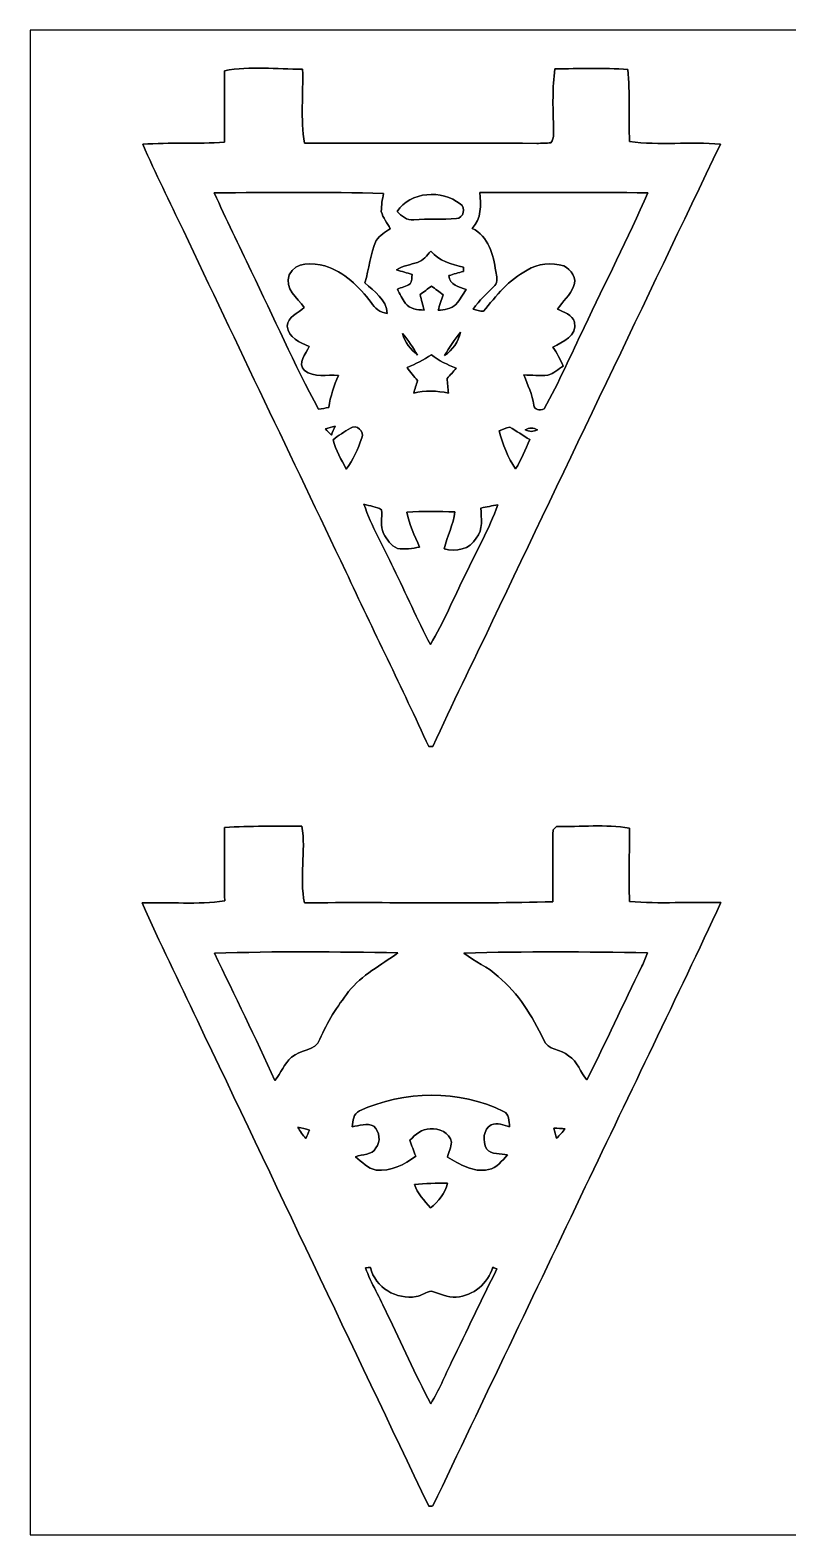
# Model space of a CAD drawing. Header units: centimetres. Extents: x -16.8 to 16.8, y -16.7 to 16.7.
# Drawn here: x -16.77 to 0, y -16.67 to 16.67 of the extents above; entities that cross this region are included whole.
import ezdxf

# ---------------------------------------------------------------- set-up
doc = ezdxf.new("R2010")
doc.units = ezdxf.units.CM
doc.header["$MEASUREMENT"] = 0
doc.layers.add('Layer 1', color=7, linetype='Continuous')

msp = doc.modelspace()

# ---------------------------------------------------------------- linework, layer by layer
at = {"layer": 'Layer 1', "color": 7}
for points, knots in [([(-16.77458, 16.66875), (-16.77458, 16.66875), (16.77458, 16.66875), (16.77458, 16.66875), (16.77458, 16.66875), (16.77458, 16.66875), (16.77458, -16.66875), (16.77458, -16.66875), (16.77458, -16.66875), (16.77458, -16.66875), (-16.77458, -16.66875), (-16.77458, -16.66875), (-16.77458, -16.66875), (-16.77458, -16.66875), (-16.77458, 16.66875), (-16.77458, 16.66875), (-16.77458, 16.66875), (-16.77458, 16.66875), (-16.77458, 16.66875), (-16.77458, 16.66875)], [0, 0, 0, 0, 0.16666667, 0.16666667, 0.16666667, 0.16666667, 0.33333333, 0.33333333, 0.33333333, 0.33333333, 0.5, 0.5, 0.5, 0.5, 0.66666667, 0.66666667, 0.66666667, 0.66666667, 1, 1, 1, 1]), ([(-12.47211, 15.76811), (-12.46999, 15.24071), (-12.46999, 14.7133), (-12.47211, 14.18555), (-12.47211, 14.18555), (-13.0743, 14.14357), (-13.67931, 14.18343), (-14.2815, 14.13863), (-14.2815, 14.13863), (-14.00034, 13.4934), (-13.68496, 12.86369), (-13.38263, 12.22798), (-13.38263, 12.22798), (-12.18847, 9.7088), (-10.98726, 7.19279), (-9.78641, 4.67642), (-9.78641, 4.67642), (-9.18457, 3.37785), (-8.5404, 2.09868), (-7.95161, 0.79446), (-7.95161, 0.79446), (-7.92798, 0.79516), (-7.88035, 0.79692), (-7.85671, 0.79798), (-7.85671, 0.79798), (-7.43832, 1.7339), (-6.97583, 2.65007), (-6.54015, 3.57823), (-6.54015, 3.57823), (-4.85704, 7.09895), (-3.17712, 10.62073), (-1.49296, 14.14074), (-1.49296, 14.14074), (-2.16253, 14.1986), (-2.8388, 14.11358), (-3.5052, 14.1986), (-3.5052, 14.1986), (-3.52566, 14.73129), (-3.49673, 15.26611), (-3.54048, 15.79845), (-3.54048, 15.79845), (-4.08023, 15.83267), (-4.62104, 15.81609), (-5.16114, 15.80762), (-5.16114, 15.80762), (-5.21018, 15.39099), (-5.20347, 14.97048), (-5.18936, 14.55173), (-5.18936, 14.55173), (-5.19077, 14.42932), (-5.16149, 14.28044), (-5.24475, 14.17426), (-5.24475, 14.17426), (-5.34599, 14.15309), (-5.45465, 14.16403), (-5.5559, 14.15874), (-5.5559, 14.15874), (-7.27075, 14.1672), (-8.9856, 14.16614), (-10.70046, 14.1605), (-10.70046, 14.1605), (-10.79077, 14.7006), (-10.72621, 15.25517), (-10.74173, 15.80021), (-10.74173, 15.80021), (-11.31711, 15.8055), (-11.90308, 15.87782), (-12.47211, 15.76811), (-12.47211, 15.76811), (-12.47211, 15.76811), (-12.47211, 15.76811), (-12.47211, 15.76811)], [0, 0, 0, 0, 0.05263158, 0.05263158, 0.05263158, 0.05263158, 0.10526316, 0.10526316, 0.10526316, 0.10526316, 0.15789474, 0.15789474, 0.15789474, 0.15789474, 0.21052632, 0.21052632, 0.21052632, 0.21052632, 0.26315789, 0.26315789, 0.26315789, 0.26315789, 0.31578947, 0.31578947, 0.31578947, 0.31578947, 0.36842105, 0.36842105, 0.36842105, 0.36842105, 0.42105263, 0.42105263, 0.42105263, 0.42105263, 0.47368421, 0.47368421, 0.47368421, 0.47368421, 0.52631579, 0.52631579, 0.52631579, 0.52631579, 0.57894737, 0.57894737, 0.57894737, 0.57894737, 0.63157895, 0.63157895, 0.63157895, 0.63157895, 0.68421053, 0.68421053, 0.68421053, 0.68421053, 0.73684211, 0.73684211, 0.73684211, 0.73684211, 0.78947368, 0.78947368, 0.78947368, 0.78947368, 0.84210526, 0.84210526, 0.84210526, 0.84210526, 0.89473684, 0.89473684, 0.89473684, 0.89473684, 1, 1, 1, 1]), ([(-12.69753, 13.06442), (-11.44905, 13.06583), (-10.19951, 13.09335), (-8.95174, 13.04854), (-8.95174, 13.04854), (-8.97643, 12.91766), (-9.00183, 12.78537), (-9.00007, 12.65132), (-9.00007, 12.65132), (-8.96691, 12.51056), (-8.86883, 12.39626), (-8.80251, 12.26961), (-8.80251, 12.26961), (-8.91328, 12.19341), (-9.03076, 12.11897), (-9.11084, 12.00891), (-9.11084, 12.00891), (-9.25019, 11.71257), (-9.26853, 11.3792), (-9.36449, 11.06876), (-9.36449, 11.06876), (-9.15882, 10.8839), (-8.88118, 10.69904), (-8.87236, 10.39213), (-8.87236, 10.39213), (-9.02864, 10.40941), (-9.14471, 10.51066), (-9.22584, 10.63484), (-9.22584, 10.63484), (-9.49078, 10.98338), (-9.82274, 11.31464), (-10.25102, 11.44552), (-10.25102, 11.44552), (-10.51842, 11.50902), (-10.89519, 11.54889), (-11.03877, 11.24938), (-11.03877, 11.24938), (-11.1566, 10.93717), (-10.85885, 10.74244), (-10.70575, 10.52019), (-10.70575, 10.52019), (-10.84157, 10.39601), (-11.07087, 10.32087), (-11.08287, 10.10744), (-11.08287, 10.10744), (-11.05958, 9.85591), (-10.80311, 9.74266), (-10.5978, 9.66223), (-10.5978, 9.66223), (-10.66271, 9.49466), (-10.87332, 9.28864), (-10.69904, 9.12742), (-10.69904, 9.12742), (-10.49091, 8.96091), (-10.20022, 9.04275), (-9.95151, 9.01912), (-9.95151, 9.01912), (-10.04111, 8.78805), (-10.13425, 8.55662), (-10.16035, 8.30756), (-10.16035, 8.30756), (-10.23726, 8.29451), (-10.31416, 8.28146), (-10.39072, 8.26841), (-10.39072, 8.26841), (-10.92588, 9.26994), (-11.38731, 10.30922), (-11.88085, 11.33158), (-11.88085, 11.33158), (-12.15249, 11.90978), (-12.43965, 12.48022), (-12.69753, 13.06442)], [0, 0, 0, 0, 0.05263158, 0.05263158, 0.05263158, 0.05263158, 0.10526316, 0.10526316, 0.10526316, 0.10526316, 0.15789474, 0.15789474, 0.15789474, 0.15789474, 0.21052632, 0.21052632, 0.21052632, 0.21052632, 0.26315789, 0.26315789, 0.26315789, 0.26315789, 0.31578947, 0.31578947, 0.31578947, 0.31578947, 0.36842105, 0.36842105, 0.36842105, 0.36842105, 0.42105263, 0.42105263, 0.42105263, 0.42105263, 0.47368421, 0.47368421, 0.47368421, 0.47368421, 0.52631579, 0.52631579, 0.52631579, 0.52631579, 0.57894737, 0.57894737, 0.57894737, 0.57894737, 0.63157895, 0.63157895, 0.63157895, 0.63157895, 0.68421053, 0.68421053, 0.68421053, 0.68421053, 0.73684211, 0.73684211, 0.73684211, 0.73684211, 0.78947368, 0.78947368, 0.78947368, 0.78947368, 0.84210526, 0.84210526, 0.84210526, 0.84210526, 0.89473684, 0.89473684, 0.89473684, 0.89473684, 1, 1, 1, 1]), ([(-8.65152, 12.65096), (-8.36048, 13.09899), (-7.65457, 13.1378), (-7.25452, 12.81853), (-7.25452, 12.81853), (-7.12258, 12.73457), (-7.17973, 12.50386), (-7.3339, 12.49186), (-7.3339, 12.49186), (-7.64963, 12.46964), (-7.96608, 12.49539), (-8.28146, 12.4654), (-8.28146, 12.4654), (-8.43809, 12.44812), (-8.55098, 12.55077), (-8.65152, 12.65096)], [0, 0, 0, 0, 0.2, 0.2, 0.2, 0.2, 0.4, 0.4, 0.4, 0.4, 0.6, 0.6, 0.6, 0.6, 1, 1, 1, 1]), ([(-6.81637, 13.06971), (-5.57812, 13.06795), (-4.33952, 13.07747), (-3.10092, 13.06407), (-3.10092, 13.06407), (-3.5373, 12.05512), (-4.0446, 11.07863), (-4.50709, 10.08133), (-4.50709, 10.08133), (-4.80272, 9.4802), (-5.06695, 8.86248), (-5.39433, 8.27758), (-5.39433, 8.27758), (-5.50157, 8.2423), (-5.60917, 8.24724), (-5.62187, 8.36083), (-5.62187, 8.36083), (-5.65679, 8.59472), (-5.76404, 8.8071), (-5.84165, 9.02829), (-5.84165, 9.02829), (-5.66561, 9.02688), (-5.48922, 9.00853), (-5.31354, 9.02406), (-5.31354, 9.02406), (-5.18372, 9.05651), (-5.08494, 9.15741), (-4.97381, 9.22655), (-4.97381, 9.22655), (-5.03661, 9.37331), (-5.11493, 9.5123), (-5.20206, 9.646), (-5.20206, 9.646), (-4.98263, 9.76066), (-4.66161, 9.89365), (-4.72158, 10.19986), (-4.72158, 10.19986), (-4.77767, 10.36461), (-4.96111, 10.41823), (-5.10258, 10.48597), (-5.10258, 10.48597), (-4.98369, 10.65354), (-4.82177, 10.79641), (-4.74239, 10.98868), (-4.74239, 10.98868), (-4.6609, 11.16859), (-4.80131, 11.36438), (-4.95864, 11.44587), (-4.95864, 11.44587), (-5.22781, 11.52172), (-5.53297, 11.5002), (-5.77286, 11.34886), (-5.77286, 11.34886), (-6.17432, 11.13966), (-6.45971, 10.78159), (-6.74123, 10.43975), (-6.74123, 10.43975), (-6.81919, 10.43799), (-6.89328, 10.46551), (-6.96736, 10.48526), (-6.96736, 10.48526), (-6.83401, 10.68176), (-6.65374, 10.83769), (-6.49005, 11.00737), (-6.49005, 11.00737), (-6.4008, 11.09274), (-6.45301, 11.2201), (-6.46748, 11.32381), (-6.46748, 11.32381), (-6.51616, 11.68753), (-6.6294, 12.10557), (-6.98888, 12.27667), (-6.98888, 12.27667), (-6.77545, 12.49151), (-6.79944, 12.79207), (-6.81637, 13.06971)], [0, 0, 0, 0, 0.05, 0.05, 0.05, 0.05, 0.1, 0.1, 0.1, 0.1, 0.15, 0.15, 0.15, 0.15, 0.2, 0.2, 0.2, 0.2, 0.25, 0.25, 0.25, 0.25, 0.3, 0.3, 0.3, 0.3, 0.35, 0.35, 0.35, 0.35, 0.4, 0.4, 0.4, 0.4, 0.45, 0.45, 0.45, 0.45, 0.5, 0.5, 0.5, 0.5, 0.55, 0.55, 0.55, 0.55, 0.6, 0.6, 0.6, 0.6, 0.65, 0.65, 0.65, 0.65, 0.7, 0.7, 0.7, 0.7, 0.75, 0.75, 0.75, 0.75, 0.8, 0.8, 0.8, 0.8, 0.85, 0.85, 0.85, 0.85, 0.9, 0.9, 0.9, 0.9, 1, 1, 1, 1]), ([(-8.19891, 11.52172), (-8.07226, 11.56264), (-7.99077, 11.67412), (-7.9061, 11.76972), (-7.9061, 11.76972), (-7.72266, 11.551), (-7.44326, 11.48256), (-7.17762, 11.41518), (-7.17762, 11.41518), (-7.17938, 11.39155), (-7.18291, 11.34463), (-7.18432, 11.32099), (-7.18432, 11.32099), (-7.29192, 11.29312), (-7.3974, 11.26243), (-7.50323, 11.22962), (-7.50323, 11.22962), (-7.48348, 11.01619), (-7.28169, 10.98691), (-7.1247, 10.92306), (-7.1247, 10.92306), (-7.19243, 10.80841), (-7.2644, 10.69552), (-7.34695, 10.59145), (-7.34695, 10.59145), (-7.45173, 10.48773), (-7.60589, 10.47574), (-7.74453, 10.46127), (-7.74453, 10.46127), (-7.70749, 10.57592), (-7.66798, 10.68987), (-7.63094, 10.80417), (-7.63094, 10.80417), (-7.71701, 10.86838), (-7.80309, 10.93258), (-7.88917, 10.99644), (-7.88917, 10.99644), (-7.97313, 10.93364), (-8.05744, 10.87085), (-8.14105, 10.8077), (-8.14105, 10.8077), (-8.11248, 10.6934), (-8.08073, 10.58016), (-8.05286, 10.46586), (-8.05286, 10.46586), (-8.20138, 10.46833), (-8.3693, 10.49091), (-8.46808, 10.61508), (-8.46808, 10.61508), (-8.53475, 10.71563), (-8.58908, 10.82287), (-8.64517, 10.92906), (-8.64517, 10.92906), (-8.55098, 10.96786), (-8.45044, 10.99397), (-8.36154, 11.04547), (-8.36154, 11.04547), (-8.32309, 11.10827), (-8.3245, 11.18517), (-8.31533, 11.25608), (-8.31533, 11.25608), (-8.43139, 11.28748), (-8.54922, 11.32311), (-8.66387, 11.35662), (-8.66387, 11.35662), (-8.52382, 11.44834), (-8.35554, 11.47163), (-8.19891, 11.52172)], [0, 0, 0, 0, 0.05555556, 0.05555556, 0.05555556, 0.05555556, 0.11111111, 0.11111111, 0.11111111, 0.11111111, 0.16666667, 0.16666667, 0.16666667, 0.16666667, 0.22222222, 0.22222222, 0.22222222, 0.22222222, 0.27777778, 0.27777778, 0.27777778, 0.27777778, 0.33333333, 0.33333333, 0.33333333, 0.33333333, 0.38888889, 0.38888889, 0.38888889, 0.38888889, 0.44444444, 0.44444444, 0.44444444, 0.44444444, 0.5, 0.5, 0.5, 0.5, 0.55555556, 0.55555556, 0.55555556, 0.55555556, 0.61111111, 0.61111111, 0.61111111, 0.61111111, 0.66666667, 0.66666667, 0.66666667, 0.66666667, 0.72222222, 0.72222222, 0.72222222, 0.72222222, 0.77777778, 0.77777778, 0.77777778, 0.77777778, 0.83333333, 0.83333333, 0.83333333, 0.83333333, 0.88888889, 0.88888889, 0.88888889, 0.88888889, 1, 1, 1, 1]), ([(-8.52946, 9.9441), (-8.39788, 9.80052), (-8.2998, 9.63119), (-8.19714, 9.46644), (-8.19714, 9.46644), (-8.34637, 9.59485), (-8.48783, 9.74513), (-8.52946, 9.9441)], [0, 0, 0, 0, 0.33333333, 0.33333333, 0.33333333, 0.33333333, 1, 1, 1, 1]), ([(-7.59919, 9.45621), (-7.49159, 9.63648), (-7.38223, 9.81745), (-7.24394, 9.9762), (-7.24394, 9.9762), (-7.29333, 9.76454), (-7.42386, 9.5825), (-7.59919, 9.45621)], [0, 0, 0, 0, 0.33333333, 0.33333333, 0.33333333, 0.33333333, 1, 1, 1, 1]), ([(-8.42998, 9.19339), (-8.24195, 9.27206), (-8.05991, 9.36378), (-7.88917, 9.47491), (-7.88917, 9.47491), (-7.72724, 9.34226), (-7.53533, 9.26006), (-7.34413, 9.17998), (-7.34413, 9.17998), (-7.40833, 9.10167), (-7.47501, 9.02547), (-7.54556, 8.95279), (-7.54556, 8.95279), (-7.53639, 8.84449), (-7.52475, 8.73584), (-7.51628, 8.62718), (-7.51628, 8.62718), (-7.77028, 8.67657), (-8.03169, 8.69527), (-8.28393, 8.62542), (-8.28393, 8.62542), (-8.25712, 8.7189), (-8.22748, 8.81133), (-8.1982, 8.90376), (-8.1982, 8.90376), (-8.27652, 8.99971), (-8.3566, 9.09391), (-8.42998, 9.19339)], [0, 0, 0, 0, 0.125, 0.125, 0.125, 0.125, 0.25, 0.25, 0.25, 0.25, 0.375, 0.375, 0.375, 0.375, 0.5, 0.5, 0.5, 0.5, 0.625, 0.625, 0.625, 0.625, 0.75, 0.75, 0.75, 0.75, 1, 1, 1, 1]), ([(-10.23514, 7.83237), (-10.16564, 7.85495), (-10.09544, 7.87576), (-10.02453, 7.89517), (-10.02453, 7.89517), (-10.05064, 7.82814), (-10.07816, 7.76146), (-10.10638, 7.69549), (-10.10638, 7.69549), (-10.14977, 7.74065), (-10.19281, 7.78651), (-10.23514, 7.83237)], [0, 0, 0, 0, 0.25, 0.25, 0.25, 0.25, 0.5, 0.5, 0.5, 0.5, 1, 1, 1, 1]), ([(-9.68587, 7.8486), (-9.56134, 7.94879), (-9.3539, 7.77205), (-9.43151, 7.63235), (-9.43151, 7.63235), (-9.51971, 7.3914), (-9.61884, 7.14904), (-9.77724, 6.94478), (-9.77724, 6.94478), (-9.88554, 7.15504), (-10.0143, 7.36177), (-10.06863, 7.59319), (-10.06863, 7.59319), (-9.95151, 7.69302), (-9.81463, 7.7657), (-9.68587, 7.8486)], [0, 0, 0, 0, 0.2, 0.2, 0.2, 0.2, 0.4, 0.4, 0.4, 0.4, 0.6, 0.6, 0.6, 0.6, 1, 1, 1, 1]), ([(-6.39269, 7.79039), (-6.31613, 7.82108), (-6.24099, 7.86024), (-6.15844, 7.87153), (-6.15844, 7.87153), (-6.00498, 7.79004), (-5.86634, 7.68315), (-5.71465, 7.59777), (-5.71465, 7.59777), (-5.80919, 7.37623), (-5.90268, 7.15257), (-6.02686, 6.94549), (-6.02686, 6.94549), (-6.19654, 7.20302), (-6.31296, 7.49335), (-6.39269, 7.79039)], [0, 0, 0, 0, 0.2, 0.2, 0.2, 0.2, 0.4, 0.4, 0.4, 0.4, 0.6, 0.6, 0.6, 0.6, 1, 1, 1, 1]), ([(-5.81519, 7.81403), (-5.72805, 7.86059), (-5.63139, 7.86059), (-5.54426, 7.81403), (-5.54426, 7.81403), (-5.63139, 7.76746), (-5.72805, 7.76746), (-5.81519, 7.81403)], [0, 0, 0, 0, 0.33333333, 0.33333333, 0.33333333, 0.33333333, 1, 1, 1, 1]), ([(-9.38354, 6.16726), (-9.2583, 6.11999), (-9.10943, 6.11893), (-8.99583, 6.04238), (-8.99583, 6.04238), (-8.97467, 5.86775), (-9.0357, 5.67972), (-8.94891, 5.51709), (-8.94891, 5.51709), (-8.87413, 5.38868), (-8.79122, 5.24122), (-8.64411, 5.18583), (-8.64411, 5.18583), (-8.48007, 5.16537), (-8.31286, 5.17878), (-8.15234, 5.21511), (-8.15234, 5.21511), (-8.26523, 5.46664), (-8.38941, 5.71641), (-8.43421, 5.99158), (-8.43421, 5.99158), (-8.07967, 6.01169), (-7.72407, 6.0071), (-7.36918, 5.99511), (-7.36918, 5.99511), (-7.40728, 5.71147), (-7.54027, 5.455), (-7.61083, 5.18019), (-7.61083, 5.18019), (-7.35224, 5.10187), (-7.03615, 5.1622), (-6.89751, 5.41549), (-6.89751, 5.41549), (-6.74229, 5.60705), (-6.78886, 5.8547), (-6.79591, 6.08083), (-6.79591, 6.08083), (-6.67068, 6.10552), (-6.54509, 6.12951), (-6.4195, 6.15315), (-6.4195, 6.15315), (-6.61247, 5.61446), (-6.89822, 5.11563), (-7.14093, 4.59916), (-7.14093, 4.59916), (-7.40022, 4.08658), (-7.61577, 3.55), (-7.91245, 3.05753), (-7.91245, 3.05753), (-8.2102, 3.60751), (-8.44868, 4.18712), (-8.7309, 4.74486), (-8.7309, 4.74486), (-8.94891, 5.21829), (-9.22161, 5.66984), (-9.38354, 6.16726)], [0, 0, 0, 0, 0.06666667, 0.06666667, 0.06666667, 0.06666667, 0.13333333, 0.13333333, 0.13333333, 0.13333333, 0.2, 0.2, 0.2, 0.2, 0.26666667, 0.26666667, 0.26666667, 0.26666667, 0.33333333, 0.33333333, 0.33333333, 0.33333333, 0.4, 0.4, 0.4, 0.4, 0.46666667, 0.46666667, 0.46666667, 0.46666667, 0.53333333, 0.53333333, 0.53333333, 0.53333333, 0.6, 0.6, 0.6, 0.6, 0.66666667, 0.66666667, 0.66666667, 0.66666667, 0.73333333, 0.73333333, 0.73333333, 0.73333333, 0.8, 0.8, 0.8, 0.8, 0.86666667, 0.86666667, 0.86666667, 0.86666667, 1, 1, 1, 1]), ([(-12.46999, -0.99589), (-12.47105, -1.53776), (-12.4714, -2.07963), (-12.46717, -2.62184), (-12.46717, -2.62184), (-13.06865, -2.71604), (-13.6846, -2.64195), (-14.29103, -2.66841), (-14.29103, -2.66841), (-13.91426, -3.55036), (-13.47893, -4.40619), (-13.07077, -5.27403), (-13.07077, -5.27403), (-11.36368, -8.86037), (-9.65729, -12.44671), (-7.95161, -16.0334), (-7.95161, -16.0334), (-7.92833, -16.03199), (-7.88211, -16.02952), (-7.85883, -16.02811), (-7.85883, -16.02811), (-6.73806, -13.67049), (-5.60776, -11.31746), (-4.48416, -8.96091), (-4.48416, -8.96091), (-3.48509, -6.85976), (-2.46521, -4.76814), (-1.48167, -2.65994), (-1.48167, -2.65994), (-2.15724, -2.64019), (-2.83422, -2.69275), (-3.50943, -2.63807), (-3.50943, -2.63807), (-3.51084, -2.09585), (-3.5112, -1.55399), (-3.50661, -1.01177), (-3.50661, -1.01177), (-4.03966, -0.9211), (-4.58682, -0.98319), (-5.1248, -0.97543), (-5.1248, -0.97543), (-5.1495, -0.99977), (-5.17454, -1.02411), (-5.19924, -1.04881), (-5.19924, -1.04881), (-5.20524, -1.57939), (-5.20312, -2.11067), (-5.20488, -2.6416), (-5.20488, -2.6416), (-7.0358, -2.69558), (-8.86883, -2.64372), (-10.70046, -2.66735), (-10.70046, -2.66735), (-10.81758, -2.10749), (-10.66553, -1.52823), (-10.75761, -0.96767), (-10.75761, -0.96767), (-11.3284, -0.97084), (-11.8999, -0.9585), (-12.46999, -0.99589), (-12.46999, -0.99589), (-12.46999, -0.99589), (-12.46999, -0.99589), (-12.46999, -0.99589)], [0, 0, 0, 0, 0.05882353, 0.05882353, 0.05882353, 0.05882353, 0.11764706, 0.11764706, 0.11764706, 0.11764706, 0.17647059, 0.17647059, 0.17647059, 0.17647059, 0.23529412, 0.23529412, 0.23529412, 0.23529412, 0.29411765, 0.29411765, 0.29411765, 0.29411765, 0.35294118, 0.35294118, 0.35294118, 0.35294118, 0.41176471, 0.41176471, 0.41176471, 0.41176471, 0.47058824, 0.47058824, 0.47058824, 0.47058824, 0.52941176, 0.52941176, 0.52941176, 0.52941176, 0.58823529, 0.58823529, 0.58823529, 0.58823529, 0.64705882, 0.64705882, 0.64705882, 0.64705882, 0.70588235, 0.70588235, 0.70588235, 0.70588235, 0.76470588, 0.76470588, 0.76470588, 0.76470588, 0.82352941, 0.82352941, 0.82352941, 0.82352941, 0.88235294, 0.88235294, 0.88235294, 0.88235294, 1, 1, 1, 1]), ([(-12.69541, -3.78319), (-11.34251, -3.73521), (-9.98679, -3.75073), (-8.63318, -3.77296), (-8.63318, -3.77296), (-9.00465, -4.04954), (-9.43046, -4.26438), (-9.72397, -4.63303), (-9.72397, -4.63303), (-9.97585, -4.959), (-10.20198, -5.3086), (-10.36108, -5.6896), (-10.36108, -5.6896), (-10.45316, -5.95524), (-10.801, -5.91432), (-10.98585, -6.08824), (-10.98585, -6.08824), (-11.15201, -6.22335), (-11.22151, -6.4389), (-11.35556, -6.60259), (-11.35556, -6.60259), (-11.78489, -5.65467), (-12.24421, -4.72087), (-12.69541, -3.78319)], [0, 0, 0, 0, 0.14285714, 0.14285714, 0.14285714, 0.14285714, 0.28571429, 0.28571429, 0.28571429, 0.28571429, 0.42857143, 0.42857143, 0.42857143, 0.42857143, 0.57142857, 0.57142857, 0.57142857, 0.57142857, 0.71428571, 0.71428571, 0.71428571, 0.71428571, 1, 1, 1, 1]), ([(-7.17162, -3.77931), (-5.81907, -3.73944), (-4.4644, -3.75109), (-3.11115, -3.77014), (-3.11115, -3.77014), (-3.14325, -3.8735), (-3.18311, -3.97404), (-3.23144, -4.0707), (-3.23144, -4.0707), (-3.64455, -4.90679), (-4.02872, -5.75769), (-4.44853, -6.58989), (-4.44853, -6.58989), (-4.59458, -6.41985), (-4.65384, -6.17608), (-4.85458, -6.05649), (-4.85458, -6.05649), (-5.02144, -5.90091), (-5.32448, -5.93901), (-5.40773, -5.69454), (-5.40773, -5.69454), (-5.66491, -5.17913), (-5.95912, -4.66549), (-6.41456, -4.2986), (-6.41456, -4.2986), (-6.63646, -4.08129), (-6.93561, -3.97686), (-7.17162, -3.77931)], [0, 0, 0, 0, 0.125, 0.125, 0.125, 0.125, 0.25, 0.25, 0.25, 0.25, 0.375, 0.375, 0.375, 0.375, 0.5, 0.5, 0.5, 0.5, 0.625, 0.625, 0.625, 0.625, 0.75, 0.75, 0.75, 0.75, 1, 1, 1, 1]), ([(-9.48443, -7.27393), (-8.48854, -6.82202), (-7.28239, -6.79697), (-6.29532, -7.28557), (-6.29532, -7.28557), (-6.1595, -7.34201), (-6.1782, -7.50358), (-6.16091, -7.6267), (-6.16091, -7.6267), (-6.29179, -7.59495), (-6.43114, -7.52722), (-6.56555, -7.58119), (-6.56555, -7.58119), (-6.75181, -7.68103), (-6.76028, -7.94844), (-6.67068, -8.11812), (-6.67068, -8.11812), (-6.55814, -8.25077), (-6.36023, -8.21443), (-6.20395, -8.25077), (-6.20395, -8.25077), (-6.32848, -8.37494), (-6.44349, -8.54216), (-6.6294, -8.57391), (-6.6294, -8.57391), (-6.96736, -8.64941), (-7.25876, -8.45608), (-7.53851, -8.30333), (-7.53851, -8.30333), (-7.50746, -8.19115), (-7.45314, -8.08249), (-7.44749, -7.96502), (-7.44749, -7.96502), (-7.48947, -7.75547), (-7.72548, -7.65528), (-7.92127, -7.67362), (-7.92127, -7.67362), (-8.10331, -7.6708), (-8.24583, -7.80062), (-8.36542, -7.92162), (-8.36542, -7.92162), (-8.32873, -8.04122), (-8.28499, -8.16046), (-8.23736, -8.27687), (-8.23736, -8.27687), (-8.4896, -8.46279), (-8.78911, -8.62683), (-9.11507, -8.58555), (-9.11507, -8.58555), (-9.29887, -8.55204), (-9.42975, -8.40387), (-9.56804, -8.28992), (-9.56804, -8.28992), (-9.42622, -8.23454), (-9.2015, -8.26029), (-9.1186, -8.09696), (-9.1186, -8.09696), (-9.00571, -7.95549), (-9.03923, -7.73359), (-9.16623, -7.614), (-9.16623, -7.614), (-9.31333, -7.53251), (-9.4929, -7.60624), (-9.64777, -7.626), (-9.64777, -7.626), (-9.63189, -7.49794), (-9.61708, -7.33672), (-9.48443, -7.27393)], [0, 0, 0, 0, 0.05555556, 0.05555556, 0.05555556, 0.05555556, 0.11111111, 0.11111111, 0.11111111, 0.11111111, 0.16666667, 0.16666667, 0.16666667, 0.16666667, 0.22222222, 0.22222222, 0.22222222, 0.22222222, 0.27777778, 0.27777778, 0.27777778, 0.27777778, 0.33333333, 0.33333333, 0.33333333, 0.33333333, 0.38888889, 0.38888889, 0.38888889, 0.38888889, 0.44444444, 0.44444444, 0.44444444, 0.44444444, 0.5, 0.5, 0.5, 0.5, 0.55555556, 0.55555556, 0.55555556, 0.55555556, 0.61111111, 0.61111111, 0.61111111, 0.61111111, 0.66666667, 0.66666667, 0.66666667, 0.66666667, 0.72222222, 0.72222222, 0.72222222, 0.72222222, 0.77777778, 0.77777778, 0.77777778, 0.77777778, 0.83333333, 0.83333333, 0.83333333, 0.83333333, 0.88888889, 0.88888889, 0.88888889, 0.88888889, 1, 1, 1, 1]), ([(-10.8458, -7.63693), (-10.75972, -7.65492), (-10.67435, -7.67574), (-10.58933, -7.69902), (-10.58933, -7.69902), (-10.61579, -7.76111), (-10.64295, -7.82285), (-10.67012, -7.88494), (-10.67012, -7.88494), (-10.74032, -7.81085), (-10.79818, -7.72654), (-10.8458, -7.63693)], [0, 0, 0, 0, 0.25, 0.25, 0.25, 0.25, 0.5, 0.5, 0.5, 0.5, 1, 1, 1, 1]), ([(-5.17948, -7.65951), (-5.09517, -7.65986), (-5.01086, -7.66304), (-4.92654, -7.67045), (-4.92654, -7.67045), (-4.98616, -7.74524), (-5.05143, -7.81544), (-5.12198, -7.88035), (-5.12198, -7.88035), (-5.14244, -7.80697), (-5.16149, -7.73324), (-5.17948, -7.65951)], [0, 0, 0, 0, 0.25, 0.25, 0.25, 0.25, 0.5, 0.5, 0.5, 0.5, 1, 1, 1, 1]), ([(-8.26911, -8.90305), (-8.02393, -8.884), (-7.77769, -8.87412), (-7.53145, -8.87448), (-7.53145, -8.87448), (-7.5879, -9.09532), (-7.72866, -9.2897), (-7.91281, -9.4234), (-7.91281, -9.4234), (-8.05004, -9.26324), (-8.19891, -9.1059), (-8.26911, -8.90305)], [0, 0, 0, 0, 0.25, 0.25, 0.25, 0.25, 0.5, 0.5, 0.5, 0.5, 1, 1, 1, 1]), ([(-9.35249, -10.74949), (-9.32321, -10.74843), (-9.26536, -10.74667), (-9.23643, -10.74561), (-9.23643, -10.74561), (-9.14859, -11.18941), (-8.65434, -11.46598), (-8.22572, -11.38837), (-8.22572, -11.38837), (-8.10824, -11.36509), (-8.00876, -11.28501), (-7.89058, -11.26772), (-7.89058, -11.26772), (-7.70925, -11.31676), (-7.53569, -11.42259), (-7.33954, -11.39825), (-7.33954, -11.39825), (-6.96278, -11.3792), (-6.6421, -11.09239), (-6.53239, -10.73961), (-6.53239, -10.73961), (-6.50169, -10.75161), (-6.47065, -10.76396), (-6.43996, -10.77666), (-6.43996, -10.77666), (-6.78921, -11.45611), (-7.10847, -12.15108), (-7.44326, -12.83794), (-7.44326, -12.83794), (-7.59531, -13.14662), (-7.72407, -13.46906), (-7.90716, -13.76151), (-7.90716, -13.76151), (-8.25253, -13.10781), (-8.54781, -12.42907), (-8.87448, -11.7662), (-8.87448, -11.7662), (-9.02653, -11.42365), (-9.22267, -11.10121), (-9.35249, -10.74949)], [0, 0, 0, 0, 0.09090909, 0.09090909, 0.09090909, 0.09090909, 0.18181818, 0.18181818, 0.18181818, 0.18181818, 0.27272727, 0.27272727, 0.27272727, 0.27272727, 0.36363636, 0.36363636, 0.36363636, 0.36363636, 0.45454545, 0.45454545, 0.45454545, 0.45454545, 0.54545455, 0.54545455, 0.54545455, 0.54545455, 0.63636364, 0.63636364, 0.63636364, 0.63636364, 0.72727273, 0.72727273, 0.72727273, 0.72727273, 0.81818182, 0.81818182, 0.81818182, 0.81818182, 1, 1, 1, 1])]:
    msp.add_open_spline(points, degree=3, knots=knots, dxfattribs=at)
at = {"layer": 'Layer 1', "color": 251}
for points, knots in [([(-12.47211, 15.76811), (-11.90308, 15.87782), (-11.31711, 15.8055), (-10.74173, 15.80021), (-10.74173, 15.80021), (-10.72621, 15.25517), (-10.79077, 14.7006), (-10.70046, 14.1605), (-10.70046, 14.1605), (-8.9856, 14.16614), (-7.27075, 14.1672), (-5.5559, 14.15874), (-5.5559, 14.15874), (-5.45465, 14.16403), (-5.34599, 14.15309), (-5.24475, 14.17426), (-5.24475, 14.17426), (-5.16149, 14.28044), (-5.19077, 14.42932), (-5.18936, 14.55173), (-5.18936, 14.55173), (-5.20347, 14.97048), (-5.21018, 15.39099), (-5.16114, 15.80762), (-5.16114, 15.80762), (-4.62104, 15.81609), (-4.08023, 15.83267), (-3.54048, 15.79845), (-3.54048, 15.79845), (-3.49673, 15.26611), (-3.52566, 14.73129), (-3.5052, 14.1986), (-3.5052, 14.1986), (-2.8388, 14.11358), (-2.16253, 14.1986), (-1.49296, 14.14074), (-1.49296, 14.14074), (-3.17712, 10.62073), (-4.85704, 7.09895), (-6.54015, 3.57823), (-6.54015, 3.57823), (-6.97583, 2.65007), (-7.43832, 1.7339), (-7.85671, 0.79798), (-7.85671, 0.79798), (-7.88035, 0.79692), (-7.92798, 0.79516), (-7.95161, 0.79446), (-7.95161, 0.79446), (-8.5404, 2.09868), (-9.18457, 3.37785), (-9.78641, 4.67642), (-9.78641, 4.67642), (-10.98726, 7.19279), (-12.18847, 9.7088), (-13.38263, 12.22798), (-13.38263, 12.22798), (-13.68496, 12.86369), (-14.00034, 13.4934), (-14.2815, 14.13863), (-14.2815, 14.13863), (-13.67931, 14.18343), (-13.0743, 14.14357), (-12.47211, 14.18555), (-12.47211, 14.18555), (-12.46999, 14.7133), (-12.46999, 15.24071), (-12.47211, 15.76811), (-12.47211, 15.76811), (-12.47211, 15.76811), (-12.47211, 15.76811), (-12.47211, 15.76811)], [0, 0, 0, 0, 0.05263158, 0.05263158, 0.05263158, 0.05263158, 0.10526316, 0.10526316, 0.10526316, 0.10526316, 0.15789474, 0.15789474, 0.15789474, 0.15789474, 0.21052632, 0.21052632, 0.21052632, 0.21052632, 0.26315789, 0.26315789, 0.26315789, 0.26315789, 0.31578947, 0.31578947, 0.31578947, 0.31578947, 0.36842105, 0.36842105, 0.36842105, 0.36842105, 0.42105263, 0.42105263, 0.42105263, 0.42105263, 0.47368421, 0.47368421, 0.47368421, 0.47368421, 0.52631579, 0.52631579, 0.52631579, 0.52631579, 0.57894737, 0.57894737, 0.57894737, 0.57894737, 0.63157895, 0.63157895, 0.63157895, 0.63157895, 0.68421053, 0.68421053, 0.68421053, 0.68421053, 0.73684211, 0.73684211, 0.73684211, 0.73684211, 0.78947368, 0.78947368, 0.78947368, 0.78947368, 0.84210526, 0.84210526, 0.84210526, 0.84210526, 0.89473684, 0.89473684, 0.89473684, 0.89473684, 1, 1, 1, 1]), ([(-12.69753, 13.06442), (-12.43965, 12.48022), (-12.15249, 11.90978), (-11.88085, 11.33158), (-11.88085, 11.33158), (-11.38731, 10.30922), (-10.92588, 9.26994), (-10.39072, 8.26841), (-10.39072, 8.26841), (-10.31416, 8.28146), (-10.23726, 8.29451), (-10.16035, 8.30756), (-10.16035, 8.30756), (-10.13425, 8.55662), (-10.04111, 8.78805), (-9.95151, 9.01912), (-9.95151, 9.01912), (-10.20022, 9.04275), (-10.49091, 8.96091), (-10.69904, 9.12742), (-10.69904, 9.12742), (-10.87332, 9.28864), (-10.66271, 9.49466), (-10.5978, 9.66223), (-10.5978, 9.66223), (-10.80311, 9.74266), (-11.05958, 9.85591), (-11.08287, 10.10744), (-11.08287, 10.10744), (-11.07087, 10.32087), (-10.84157, 10.39601), (-10.70575, 10.52019), (-10.70575, 10.52019), (-10.85885, 10.74244), (-11.1566, 10.93717), (-11.03877, 11.24938), (-11.03877, 11.24938), (-10.89519, 11.54889), (-10.51842, 11.50902), (-10.25102, 11.44552), (-10.25102, 11.44552), (-9.82274, 11.31464), (-9.49078, 10.98338), (-9.22584, 10.63484), (-9.22584, 10.63484), (-9.14471, 10.51066), (-9.02864, 10.40941), (-8.87236, 10.39213), (-8.87236, 10.39213), (-8.88118, 10.69904), (-9.15882, 10.8839), (-9.36449, 11.06876), (-9.36449, 11.06876), (-9.26853, 11.3792), (-9.25019, 11.71257), (-9.11084, 12.00891), (-9.11084, 12.00891), (-9.03076, 12.11897), (-8.91328, 12.19341), (-8.80251, 12.26961), (-8.80251, 12.26961), (-8.86883, 12.39626), (-8.96691, 12.51056), (-9.00007, 12.65132), (-9.00007, 12.65132), (-9.00183, 12.78537), (-8.97643, 12.91766), (-8.95174, 13.04854), (-8.95174, 13.04854), (-10.19951, 13.09335), (-11.44905, 13.06583), (-12.69753, 13.06442), (-12.69753, 13.06442), (-12.69753, 13.06442), (-12.69753, 13.06442), (-12.69753, 13.06442)], [0, 0, 0, 0, 0.05, 0.05, 0.05, 0.05, 0.1, 0.1, 0.1, 0.1, 0.15, 0.15, 0.15, 0.15, 0.2, 0.2, 0.2, 0.2, 0.25, 0.25, 0.25, 0.25, 0.3, 0.3, 0.3, 0.3, 0.35, 0.35, 0.35, 0.35, 0.4, 0.4, 0.4, 0.4, 0.45, 0.45, 0.45, 0.45, 0.5, 0.5, 0.5, 0.5, 0.55, 0.55, 0.55, 0.55, 0.6, 0.6, 0.6, 0.6, 0.65, 0.65, 0.65, 0.65, 0.7, 0.7, 0.7, 0.7, 0.75, 0.75, 0.75, 0.75, 0.8, 0.8, 0.8, 0.8, 0.85, 0.85, 0.85, 0.85, 0.9, 0.9, 0.9, 0.9, 1, 1, 1, 1]), ([(-8.65152, 12.65096), (-8.55098, 12.55077), (-8.43809, 12.44812), (-8.28146, 12.4654), (-8.28146, 12.4654), (-7.96608, 12.49539), (-7.64963, 12.46964), (-7.3339, 12.49186), (-7.3339, 12.49186), (-7.17973, 12.50386), (-7.12258, 12.73457), (-7.25452, 12.81853), (-7.25452, 12.81853), (-7.65457, 13.1378), (-8.36048, 13.09899), (-8.65152, 12.65096), (-8.65152, 12.65096), (-8.65152, 12.65096), (-8.65152, 12.65096), (-8.65152, 12.65096)], [0, 0, 0, 0, 0.16666667, 0.16666667, 0.16666667, 0.16666667, 0.33333333, 0.33333333, 0.33333333, 0.33333333, 0.5, 0.5, 0.5, 0.5, 0.66666667, 0.66666667, 0.66666667, 0.66666667, 1, 1, 1, 1]), ([(-6.81637, 13.06971), (-6.79944, 12.79207), (-6.77545, 12.49151), (-6.98888, 12.27667), (-6.98888, 12.27667), (-6.6294, 12.10557), (-6.51616, 11.68753), (-6.46748, 11.32381), (-6.46748, 11.32381), (-6.45301, 11.2201), (-6.4008, 11.09274), (-6.49005, 11.00737), (-6.49005, 11.00737), (-6.65374, 10.83769), (-6.83401, 10.68176), (-6.96736, 10.48526), (-6.96736, 10.48526), (-6.89328, 10.46551), (-6.81919, 10.43799), (-6.74123, 10.43975), (-6.74123, 10.43975), (-6.45971, 10.78159), (-6.17432, 11.13966), (-5.77286, 11.34886), (-5.77286, 11.34886), (-5.53297, 11.5002), (-5.22781, 11.52172), (-4.95864, 11.44587), (-4.95864, 11.44587), (-4.80131, 11.36438), (-4.6609, 11.16859), (-4.74239, 10.98868), (-4.74239, 10.98868), (-4.82177, 10.79641), (-4.98369, 10.65354), (-5.10258, 10.48597), (-5.10258, 10.48597), (-4.96111, 10.41823), (-4.77767, 10.36461), (-4.72158, 10.19986), (-4.72158, 10.19986), (-4.66161, 9.89365), (-4.98263, 9.76066), (-5.20206, 9.646), (-5.20206, 9.646), (-5.11493, 9.5123), (-5.03661, 9.37331), (-4.97381, 9.22655), (-4.97381, 9.22655), (-5.08494, 9.15741), (-5.18372, 9.05651), (-5.31354, 9.02406), (-5.31354, 9.02406), (-5.48922, 9.00853), (-5.66561, 9.02688), (-5.84165, 9.02829), (-5.84165, 9.02829), (-5.76404, 8.8071), (-5.65679, 8.59472), (-5.62187, 8.36083), (-5.62187, 8.36083), (-5.60917, 8.24724), (-5.50157, 8.2423), (-5.39433, 8.27758), (-5.39433, 8.27758), (-5.06695, 8.86248), (-4.80272, 9.4802), (-4.50709, 10.08133), (-4.50709, 10.08133), (-4.0446, 11.07863), (-3.5373, 12.05512), (-3.10092, 13.06407), (-3.10092, 13.06407), (-4.33952, 13.07747), (-5.57812, 13.06795), (-6.81637, 13.06971), (-6.81637, 13.06971), (-6.81637, 13.06971), (-6.81637, 13.06971), (-6.81637, 13.06971)], [0, 0, 0, 0, 0.04761905, 0.04761905, 0.04761905, 0.04761905, 0.0952381, 0.0952381, 0.0952381, 0.0952381, 0.14285714, 0.14285714, 0.14285714, 0.14285714, 0.19047619, 0.19047619, 0.19047619, 0.19047619, 0.23809524, 0.23809524, 0.23809524, 0.23809524, 0.28571429, 0.28571429, 0.28571429, 0.28571429, 0.33333333, 0.33333333, 0.33333333, 0.33333333, 0.38095238, 0.38095238, 0.38095238, 0.38095238, 0.42857143, 0.42857143, 0.42857143, 0.42857143, 0.47619048, 0.47619048, 0.47619048, 0.47619048, 0.52380952, 0.52380952, 0.52380952, 0.52380952, 0.57142857, 0.57142857, 0.57142857, 0.57142857, 0.61904762, 0.61904762, 0.61904762, 0.61904762, 0.66666667, 0.66666667, 0.66666667, 0.66666667, 0.71428571, 0.71428571, 0.71428571, 0.71428571, 0.76190476, 0.76190476, 0.76190476, 0.76190476, 0.80952381, 0.80952381, 0.80952381, 0.80952381, 0.85714286, 0.85714286, 0.85714286, 0.85714286, 0.9047619, 0.9047619, 0.9047619, 0.9047619, 1, 1, 1, 1]), ([(-8.19891, 11.52172), (-8.35554, 11.47163), (-8.52382, 11.44834), (-8.66387, 11.35662), (-8.66387, 11.35662), (-8.54922, 11.32311), (-8.43139, 11.28748), (-8.31533, 11.25608), (-8.31533, 11.25608), (-8.3245, 11.18517), (-8.32309, 11.10827), (-8.36154, 11.04547), (-8.36154, 11.04547), (-8.45044, 10.99397), (-8.55098, 10.96786), (-8.64517, 10.92906), (-8.64517, 10.92906), (-8.58908, 10.82287), (-8.53475, 10.71563), (-8.46808, 10.61508), (-8.46808, 10.61508), (-8.3693, 10.49091), (-8.20138, 10.46833), (-8.05286, 10.46586), (-8.05286, 10.46586), (-8.08073, 10.58016), (-8.11248, 10.6934), (-8.14105, 10.8077), (-8.14105, 10.8077), (-8.05744, 10.87085), (-7.97313, 10.93364), (-7.88917, 10.99644), (-7.88917, 10.99644), (-7.80309, 10.93258), (-7.71701, 10.86838), (-7.63094, 10.80417), (-7.63094, 10.80417), (-7.66798, 10.68987), (-7.70749, 10.57592), (-7.74453, 10.46127), (-7.74453, 10.46127), (-7.60589, 10.47574), (-7.45173, 10.48773), (-7.34695, 10.59145), (-7.34695, 10.59145), (-7.2644, 10.69552), (-7.19243, 10.80841), (-7.1247, 10.92306), (-7.1247, 10.92306), (-7.28169, 10.98691), (-7.48348, 11.01619), (-7.50323, 11.22962), (-7.50323, 11.22962), (-7.3974, 11.26243), (-7.29192, 11.29312), (-7.18432, 11.32099), (-7.18432, 11.32099), (-7.18291, 11.34463), (-7.17938, 11.39155), (-7.17762, 11.41518), (-7.17762, 11.41518), (-7.44326, 11.48256), (-7.72266, 11.551), (-7.9061, 11.76972), (-7.9061, 11.76972), (-7.99077, 11.67412), (-8.07226, 11.56264), (-8.19891, 11.52172), (-8.19891, 11.52172), (-8.19891, 11.52172), (-8.19891, 11.52172), (-8.19891, 11.52172)], [0, 0, 0, 0, 0.05263158, 0.05263158, 0.05263158, 0.05263158, 0.10526316, 0.10526316, 0.10526316, 0.10526316, 0.15789474, 0.15789474, 0.15789474, 0.15789474, 0.21052632, 0.21052632, 0.21052632, 0.21052632, 0.26315789, 0.26315789, 0.26315789, 0.26315789, 0.31578947, 0.31578947, 0.31578947, 0.31578947, 0.36842105, 0.36842105, 0.36842105, 0.36842105, 0.42105263, 0.42105263, 0.42105263, 0.42105263, 0.47368421, 0.47368421, 0.47368421, 0.47368421, 0.52631579, 0.52631579, 0.52631579, 0.52631579, 0.57894737, 0.57894737, 0.57894737, 0.57894737, 0.63157895, 0.63157895, 0.63157895, 0.63157895, 0.68421053, 0.68421053, 0.68421053, 0.68421053, 0.73684211, 0.73684211, 0.73684211, 0.73684211, 0.78947368, 0.78947368, 0.78947368, 0.78947368, 0.84210526, 0.84210526, 0.84210526, 0.84210526, 0.89473684, 0.89473684, 0.89473684, 0.89473684, 1, 1, 1, 1]), ([(-8.52946, 9.9441), (-8.48783, 9.74513), (-8.34637, 9.59485), (-8.19714, 9.46644), (-8.19714, 9.46644), (-8.2998, 9.63119), (-8.39788, 9.80052), (-8.52946, 9.9441), (-8.52946, 9.9441), (-8.52946, 9.9441), (-8.52946, 9.9441), (-8.52946, 9.9441)], [0, 0, 0, 0, 0.25, 0.25, 0.25, 0.25, 0.5, 0.5, 0.5, 0.5, 1, 1, 1, 1]), ([(-7.59919, 9.45621), (-7.42386, 9.5825), (-7.29333, 9.76454), (-7.24394, 9.9762), (-7.24394, 9.9762), (-7.38223, 9.81745), (-7.49159, 9.63648), (-7.59919, 9.45621), (-7.59919, 9.45621), (-7.59919, 9.45621), (-7.59919, 9.45621), (-7.59919, 9.45621)], [0, 0, 0, 0, 0.25, 0.25, 0.25, 0.25, 0.5, 0.5, 0.5, 0.5, 1, 1, 1, 1]), ([(-8.42998, 9.19339), (-8.3566, 9.09391), (-8.27652, 8.99971), (-8.1982, 8.90376), (-8.1982, 8.90376), (-8.22748, 8.81133), (-8.25712, 8.7189), (-8.28393, 8.62542), (-8.28393, 8.62542), (-8.03169, 8.69527), (-7.77028, 8.67657), (-7.51628, 8.62718), (-7.51628, 8.62718), (-7.52475, 8.73584), (-7.53639, 8.84449), (-7.54556, 8.95279), (-7.54556, 8.95279), (-7.47501, 9.02547), (-7.40833, 9.10167), (-7.34413, 9.17998), (-7.34413, 9.17998), (-7.53533, 9.26006), (-7.72724, 9.34226), (-7.88917, 9.47491), (-7.88917, 9.47491), (-8.05991, 9.36378), (-8.24195, 9.27206), (-8.42998, 9.19339), (-8.42998, 9.19339), (-8.42998, 9.19339), (-8.42998, 9.19339), (-8.42998, 9.19339)], [0, 0, 0, 0, 0.11111111, 0.11111111, 0.11111111, 0.11111111, 0.22222222, 0.22222222, 0.22222222, 0.22222222, 0.33333333, 0.33333333, 0.33333333, 0.33333333, 0.44444444, 0.44444444, 0.44444444, 0.44444444, 0.55555556, 0.55555556, 0.55555556, 0.55555556, 0.66666667, 0.66666667, 0.66666667, 0.66666667, 0.77777778, 0.77777778, 0.77777778, 0.77777778, 1, 1, 1, 1]), ([(-10.23514, 7.83237), (-10.19281, 7.78651), (-10.14977, 7.74065), (-10.10638, 7.69549), (-10.10638, 7.69549), (-10.07816, 7.76146), (-10.05064, 7.82814), (-10.02453, 7.89517), (-10.02453, 7.89517), (-10.09544, 7.87576), (-10.16564, 7.85495), (-10.23514, 7.83237), (-10.23514, 7.83237), (-10.23514, 7.83237), (-10.23514, 7.83237), (-10.23514, 7.83237)], [0, 0, 0, 0, 0.2, 0.2, 0.2, 0.2, 0.4, 0.4, 0.4, 0.4, 0.6, 0.6, 0.6, 0.6, 1, 1, 1, 1]), ([(-9.68587, 7.8486), (-9.81463, 7.7657), (-9.95151, 7.69302), (-10.06863, 7.59319), (-10.06863, 7.59319), (-10.0143, 7.36177), (-9.88554, 7.15504), (-9.77724, 6.94478), (-9.77724, 6.94478), (-9.61884, 7.14904), (-9.51971, 7.3914), (-9.43151, 7.63235), (-9.43151, 7.63235), (-9.3539, 7.77205), (-9.56134, 7.94879), (-9.68587, 7.8486), (-9.68587, 7.8486), (-9.68587, 7.8486), (-9.68587, 7.8486), (-9.68587, 7.8486)], [0, 0, 0, 0, 0.16666667, 0.16666667, 0.16666667, 0.16666667, 0.33333333, 0.33333333, 0.33333333, 0.33333333, 0.5, 0.5, 0.5, 0.5, 0.66666667, 0.66666667, 0.66666667, 0.66666667, 1, 1, 1, 1]), ([(-6.39269, 7.79039), (-6.31296, 7.49335), (-6.19654, 7.20302), (-6.02686, 6.94549), (-6.02686, 6.94549), (-5.90268, 7.15257), (-5.80919, 7.37623), (-5.71465, 7.59777), (-5.71465, 7.59777), (-5.86634, 7.68315), (-6.00498, 7.79004), (-6.15844, 7.87153), (-6.15844, 7.87153), (-6.24099, 7.86024), (-6.31613, 7.82108), (-6.39269, 7.79039), (-6.39269, 7.79039), (-6.39269, 7.79039), (-6.39269, 7.79039), (-6.39269, 7.79039)], [0, 0, 0, 0, 0.16666667, 0.16666667, 0.16666667, 0.16666667, 0.33333333, 0.33333333, 0.33333333, 0.33333333, 0.5, 0.5, 0.5, 0.5, 0.66666667, 0.66666667, 0.66666667, 0.66666667, 1, 1, 1, 1]), ([(-5.81519, 7.81403), (-5.72805, 7.76746), (-5.63139, 7.76746), (-5.54426, 7.81403), (-5.54426, 7.81403), (-5.63139, 7.86059), (-5.72805, 7.86059), (-5.81519, 7.81403), (-5.81519, 7.81403), (-5.81519, 7.81403), (-5.81519, 7.81403), (-5.81519, 7.81403)], [0, 0, 0, 0, 0.25, 0.25, 0.25, 0.25, 0.5, 0.5, 0.5, 0.5, 1, 1, 1, 1]), ([(-9.38354, 6.16726), (-9.22161, 5.66984), (-8.94891, 5.21829), (-8.7309, 4.74486), (-8.7309, 4.74486), (-8.44868, 4.18712), (-8.2102, 3.60751), (-7.91245, 3.05753), (-7.91245, 3.05753), (-7.61577, 3.55), (-7.40022, 4.08658), (-7.14093, 4.59916), (-7.14093, 4.59916), (-6.89822, 5.11563), (-6.61247, 5.61446), (-6.4195, 6.15315), (-6.4195, 6.15315), (-6.54509, 6.12951), (-6.67068, 6.10552), (-6.79591, 6.08083), (-6.79591, 6.08083), (-6.78886, 5.8547), (-6.74229, 5.60705), (-6.89751, 5.41549), (-6.89751, 5.41549), (-7.03615, 5.1622), (-7.35224, 5.10187), (-7.61083, 5.18019), (-7.61083, 5.18019), (-7.54027, 5.455), (-7.40728, 5.71147), (-7.36918, 5.99511), (-7.36918, 5.99511), (-7.72407, 6.0071), (-8.07967, 6.01169), (-8.43421, 5.99158), (-8.43421, 5.99158), (-8.38941, 5.71641), (-8.26523, 5.46664), (-8.15234, 5.21511), (-8.15234, 5.21511), (-8.31286, 5.17878), (-8.48007, 5.16537), (-8.64411, 5.18583), (-8.64411, 5.18583), (-8.79122, 5.24122), (-8.87413, 5.38868), (-8.94891, 5.51709), (-8.94891, 5.51709), (-9.0357, 5.67972), (-8.97467, 5.86775), (-8.99583, 6.04238), (-8.99583, 6.04238), (-9.10943, 6.11893), (-9.2583, 6.11999), (-9.38354, 6.16726)], [0, 0, 0, 0, 0.06666667, 0.06666667, 0.06666667, 0.06666667, 0.13333333, 0.13333333, 0.13333333, 0.13333333, 0.2, 0.2, 0.2, 0.2, 0.26666667, 0.26666667, 0.26666667, 0.26666667, 0.33333333, 0.33333333, 0.33333333, 0.33333333, 0.4, 0.4, 0.4, 0.4, 0.46666667, 0.46666667, 0.46666667, 0.46666667, 0.53333333, 0.53333333, 0.53333333, 0.53333333, 0.6, 0.6, 0.6, 0.6, 0.66666667, 0.66666667, 0.66666667, 0.66666667, 0.73333333, 0.73333333, 0.73333333, 0.73333333, 0.8, 0.8, 0.8, 0.8, 0.86666667, 0.86666667, 0.86666667, 0.86666667, 1, 1, 1, 1]), ([(-12.46999, -0.99589), (-11.8999, -0.9585), (-11.3284, -0.97084), (-10.75761, -0.96767), (-10.75761, -0.96767), (-10.66553, -1.52823), (-10.81758, -2.10749), (-10.70046, -2.66735), (-10.70046, -2.66735), (-8.86883, -2.64372), (-7.0358, -2.69558), (-5.20488, -2.6416), (-5.20488, -2.6416), (-5.20312, -2.11067), (-5.20524, -1.57939), (-5.19924, -1.04881), (-5.19924, -1.04881), (-5.17454, -1.02411), (-5.1495, -0.99977), (-5.1248, -0.97543), (-5.1248, -0.97543), (-4.58682, -0.98319), (-4.03966, -0.9211), (-3.50661, -1.01177), (-3.50661, -1.01177), (-3.5112, -1.55399), (-3.51084, -2.09585), (-3.50943, -2.63807), (-3.50943, -2.63807), (-2.83422, -2.69275), (-2.15724, -2.64019), (-1.48167, -2.65994), (-1.48167, -2.65994), (-2.46521, -4.76814), (-3.48509, -6.85976), (-4.48416, -8.96091), (-4.48416, -8.96091), (-5.60776, -11.31746), (-6.73806, -13.67049), (-7.85883, -16.02811), (-7.85883, -16.02811), (-7.88211, -16.02952), (-7.92833, -16.03199), (-7.95161, -16.0334), (-7.95161, -16.0334), (-9.65729, -12.44671), (-11.36368, -8.86037), (-13.07077, -5.27403), (-13.07077, -5.27403), (-13.47893, -4.40619), (-13.91426, -3.55036), (-14.29103, -2.66841), (-14.29103, -2.66841), (-13.6846, -2.64195), (-13.06865, -2.71604), (-12.46717, -2.62184), (-12.46717, -2.62184), (-12.4714, -2.07963), (-12.47105, -1.53776), (-12.46999, -0.99589), (-12.46999, -0.99589), (-12.46999, -0.99589), (-12.46999, -0.99589), (-12.46999, -0.99589)], [0, 0, 0, 0, 0.05882353, 0.05882353, 0.05882353, 0.05882353, 0.11764706, 0.11764706, 0.11764706, 0.11764706, 0.17647059, 0.17647059, 0.17647059, 0.17647059, 0.23529412, 0.23529412, 0.23529412, 0.23529412, 0.29411765, 0.29411765, 0.29411765, 0.29411765, 0.35294118, 0.35294118, 0.35294118, 0.35294118, 0.41176471, 0.41176471, 0.41176471, 0.41176471, 0.47058824, 0.47058824, 0.47058824, 0.47058824, 0.52941176, 0.52941176, 0.52941176, 0.52941176, 0.58823529, 0.58823529, 0.58823529, 0.58823529, 0.64705882, 0.64705882, 0.64705882, 0.64705882, 0.70588235, 0.70588235, 0.70588235, 0.70588235, 0.76470588, 0.76470588, 0.76470588, 0.76470588, 0.82352941, 0.82352941, 0.82352941, 0.82352941, 0.88235294, 0.88235294, 0.88235294, 0.88235294, 1, 1, 1, 1]), ([(-12.69541, -3.78319), (-12.24421, -4.72087), (-11.78489, -5.65467), (-11.35556, -6.60259), (-11.35556, -6.60259), (-11.22151, -6.4389), (-11.15201, -6.22335), (-10.98585, -6.08824), (-10.98585, -6.08824), (-10.801, -5.91432), (-10.45316, -5.95524), (-10.36108, -5.6896), (-10.36108, -5.6896), (-10.20198, -5.3086), (-9.97585, -4.959), (-9.72397, -4.63303), (-9.72397, -4.63303), (-9.43046, -4.26438), (-9.00465, -4.04954), (-8.63318, -3.77296), (-8.63318, -3.77296), (-9.98679, -3.75073), (-11.34251, -3.73521), (-12.69541, -3.78319), (-12.69541, -3.78319), (-12.69541, -3.78319), (-12.69541, -3.78319), (-12.69541, -3.78319)], [0, 0, 0, 0, 0.125, 0.125, 0.125, 0.125, 0.25, 0.25, 0.25, 0.25, 0.375, 0.375, 0.375, 0.375, 0.5, 0.5, 0.5, 0.5, 0.625, 0.625, 0.625, 0.625, 0.75, 0.75, 0.75, 0.75, 1, 1, 1, 1]), ([(-7.17162, -3.77931), (-6.93561, -3.97686), (-6.63646, -4.08129), (-6.41456, -4.2986), (-6.41456, -4.2986), (-5.95912, -4.66549), (-5.66491, -5.17913), (-5.40773, -5.69454), (-5.40773, -5.69454), (-5.32448, -5.93901), (-5.02144, -5.90091), (-4.85458, -6.05649), (-4.85458, -6.05649), (-4.65384, -6.17608), (-4.59458, -6.41985), (-4.44853, -6.58989), (-4.44853, -6.58989), (-4.02872, -5.75769), (-3.64455, -4.90679), (-3.23144, -4.0707), (-3.23144, -4.0707), (-3.18311, -3.97404), (-3.14325, -3.8735), (-3.11115, -3.77014), (-3.11115, -3.77014), (-4.4644, -3.75109), (-5.81907, -3.73944), (-7.17162, -3.77931), (-7.17162, -3.77931), (-7.17162, -3.77931), (-7.17162, -3.77931), (-7.17162, -3.77931)], [0, 0, 0, 0, 0.11111111, 0.11111111, 0.11111111, 0.11111111, 0.22222222, 0.22222222, 0.22222222, 0.22222222, 0.33333333, 0.33333333, 0.33333333, 0.33333333, 0.44444444, 0.44444444, 0.44444444, 0.44444444, 0.55555556, 0.55555556, 0.55555556, 0.55555556, 0.66666667, 0.66666667, 0.66666667, 0.66666667, 0.77777778, 0.77777778, 0.77777778, 0.77777778, 1, 1, 1, 1]), ([(-9.48443, -7.27393), (-9.61708, -7.33672), (-9.63189, -7.49794), (-9.64777, -7.626), (-9.64777, -7.626), (-9.4929, -7.60624), (-9.31333, -7.53251), (-9.16623, -7.614), (-9.16623, -7.614), (-9.03923, -7.73359), (-9.00571, -7.95549), (-9.1186, -8.09696), (-9.1186, -8.09696), (-9.2015, -8.26029), (-9.42622, -8.23454), (-9.56804, -8.28992), (-9.56804, -8.28992), (-9.42975, -8.40387), (-9.29887, -8.55204), (-9.11507, -8.58555), (-9.11507, -8.58555), (-8.78911, -8.62683), (-8.4896, -8.46279), (-8.23736, -8.27687), (-8.23736, -8.27687), (-8.28499, -8.16046), (-8.32873, -8.04122), (-8.36542, -7.92162), (-8.36542, -7.92162), (-8.24583, -7.80062), (-8.10331, -7.6708), (-7.92127, -7.67362), (-7.92127, -7.67362), (-7.72548, -7.65528), (-7.48947, -7.75547), (-7.44749, -7.96502), (-7.44749, -7.96502), (-7.45314, -8.08249), (-7.50746, -8.19115), (-7.53851, -8.30333), (-7.53851, -8.30333), (-7.25876, -8.45608), (-6.96736, -8.64941), (-6.6294, -8.57391), (-6.6294, -8.57391), (-6.44349, -8.54216), (-6.32848, -8.37494), (-6.20395, -8.25077), (-6.20395, -8.25077), (-6.36023, -8.21443), (-6.55814, -8.25077), (-6.67068, -8.11812), (-6.67068, -8.11812), (-6.76028, -7.94844), (-6.75181, -7.68103), (-6.56555, -7.58119), (-6.56555, -7.58119), (-6.43114, -7.52722), (-6.29179, -7.59495), (-6.16091, -7.6267), (-6.16091, -7.6267), (-6.1782, -7.50358), (-6.1595, -7.34201), (-6.29532, -7.28557), (-6.29532, -7.28557), (-7.28239, -6.79697), (-8.48854, -6.82202), (-9.48443, -7.27393), (-9.48443, -7.27393), (-9.48443, -7.27393), (-9.48443, -7.27393), (-9.48443, -7.27393)], [0, 0, 0, 0, 0.05263158, 0.05263158, 0.05263158, 0.05263158, 0.10526316, 0.10526316, 0.10526316, 0.10526316, 0.15789474, 0.15789474, 0.15789474, 0.15789474, 0.21052632, 0.21052632, 0.21052632, 0.21052632, 0.26315789, 0.26315789, 0.26315789, 0.26315789, 0.31578947, 0.31578947, 0.31578947, 0.31578947, 0.36842105, 0.36842105, 0.36842105, 0.36842105, 0.42105263, 0.42105263, 0.42105263, 0.42105263, 0.47368421, 0.47368421, 0.47368421, 0.47368421, 0.52631579, 0.52631579, 0.52631579, 0.52631579, 0.57894737, 0.57894737, 0.57894737, 0.57894737, 0.63157895, 0.63157895, 0.63157895, 0.63157895, 0.68421053, 0.68421053, 0.68421053, 0.68421053, 0.73684211, 0.73684211, 0.73684211, 0.73684211, 0.78947368, 0.78947368, 0.78947368, 0.78947368, 0.84210526, 0.84210526, 0.84210526, 0.84210526, 0.89473684, 0.89473684, 0.89473684, 0.89473684, 1, 1, 1, 1]), ([(-10.8458, -7.63693), (-10.79818, -7.72654), (-10.74032, -7.81085), (-10.67012, -7.88494), (-10.67012, -7.88494), (-10.64295, -7.82285), (-10.61579, -7.76111), (-10.58933, -7.69902), (-10.58933, -7.69902), (-10.67435, -7.67574), (-10.75972, -7.65492), (-10.8458, -7.63693), (-10.8458, -7.63693), (-10.8458, -7.63693), (-10.8458, -7.63693), (-10.8458, -7.63693)], [0, 0, 0, 0, 0.2, 0.2, 0.2, 0.2, 0.4, 0.4, 0.4, 0.4, 0.6, 0.6, 0.6, 0.6, 1, 1, 1, 1]), ([(-5.17948, -7.65951), (-5.16149, -7.73324), (-5.14244, -7.80697), (-5.12198, -7.88035), (-5.12198, -7.88035), (-5.05143, -7.81544), (-4.98616, -7.74524), (-4.92654, -7.67045), (-4.92654, -7.67045), (-5.01086, -7.66304), (-5.09517, -7.65986), (-5.17948, -7.65951), (-5.17948, -7.65951), (-5.17948, -7.65951), (-5.17948, -7.65951), (-5.17948, -7.65951)], [0, 0, 0, 0, 0.2, 0.2, 0.2, 0.2, 0.4, 0.4, 0.4, 0.4, 0.6, 0.6, 0.6, 0.6, 1, 1, 1, 1]), ([(-8.26911, -8.90305), (-8.19891, -9.1059), (-8.05004, -9.26324), (-7.91281, -9.4234), (-7.91281, -9.4234), (-7.72866, -9.2897), (-7.5879, -9.09532), (-7.53145, -8.87448), (-7.53145, -8.87448), (-7.77769, -8.87412), (-8.02393, -8.884), (-8.26911, -8.90305), (-8.26911, -8.90305), (-8.26911, -8.90305), (-8.26911, -8.90305), (-8.26911, -8.90305)], [0, 0, 0, 0, 0.2, 0.2, 0.2, 0.2, 0.4, 0.4, 0.4, 0.4, 0.6, 0.6, 0.6, 0.6, 1, 1, 1, 1]), ([(-9.35249, -10.74949), (-9.22267, -11.10121), (-9.02653, -11.42365), (-8.87448, -11.7662), (-8.87448, -11.7662), (-8.54781, -12.42907), (-8.25253, -13.10781), (-7.90716, -13.76151), (-7.90716, -13.76151), (-7.72407, -13.46906), (-7.59531, -13.14662), (-7.44326, -12.83794), (-7.44326, -12.83794), (-7.10847, -12.15108), (-6.78921, -11.45611), (-6.43996, -10.77666), (-6.43996, -10.77666), (-6.47065, -10.76396), (-6.50169, -10.75161), (-6.53239, -10.73961), (-6.53239, -10.73961), (-6.6421, -11.09239), (-6.96278, -11.3792), (-7.33954, -11.39825), (-7.33954, -11.39825), (-7.53569, -11.42259), (-7.70925, -11.31676), (-7.89058, -11.26772), (-7.89058, -11.26772), (-8.00876, -11.28501), (-8.10824, -11.36509), (-8.22572, -11.38837), (-8.22572, -11.38837), (-8.65434, -11.46598), (-9.14859, -11.18941), (-9.23643, -10.74561), (-9.23643, -10.74561), (-9.26536, -10.74667), (-9.32321, -10.74843), (-9.35249, -10.74949)], [0, 0, 0, 0, 0.09090909, 0.09090909, 0.09090909, 0.09090909, 0.18181818, 0.18181818, 0.18181818, 0.18181818, 0.27272727, 0.27272727, 0.27272727, 0.27272727, 0.36363636, 0.36363636, 0.36363636, 0.36363636, 0.45454545, 0.45454545, 0.45454545, 0.45454545, 0.54545455, 0.54545455, 0.54545455, 0.54545455, 0.63636364, 0.63636364, 0.63636364, 0.63636364, 0.72727273, 0.72727273, 0.72727273, 0.72727273, 0.81818182, 0.81818182, 0.81818182, 0.81818182, 1, 1, 1, 1])]:
    msp.add_open_spline(points, degree=3, knots=knots, dxfattribs=at)

doc.saveas('drawing.dxf')
